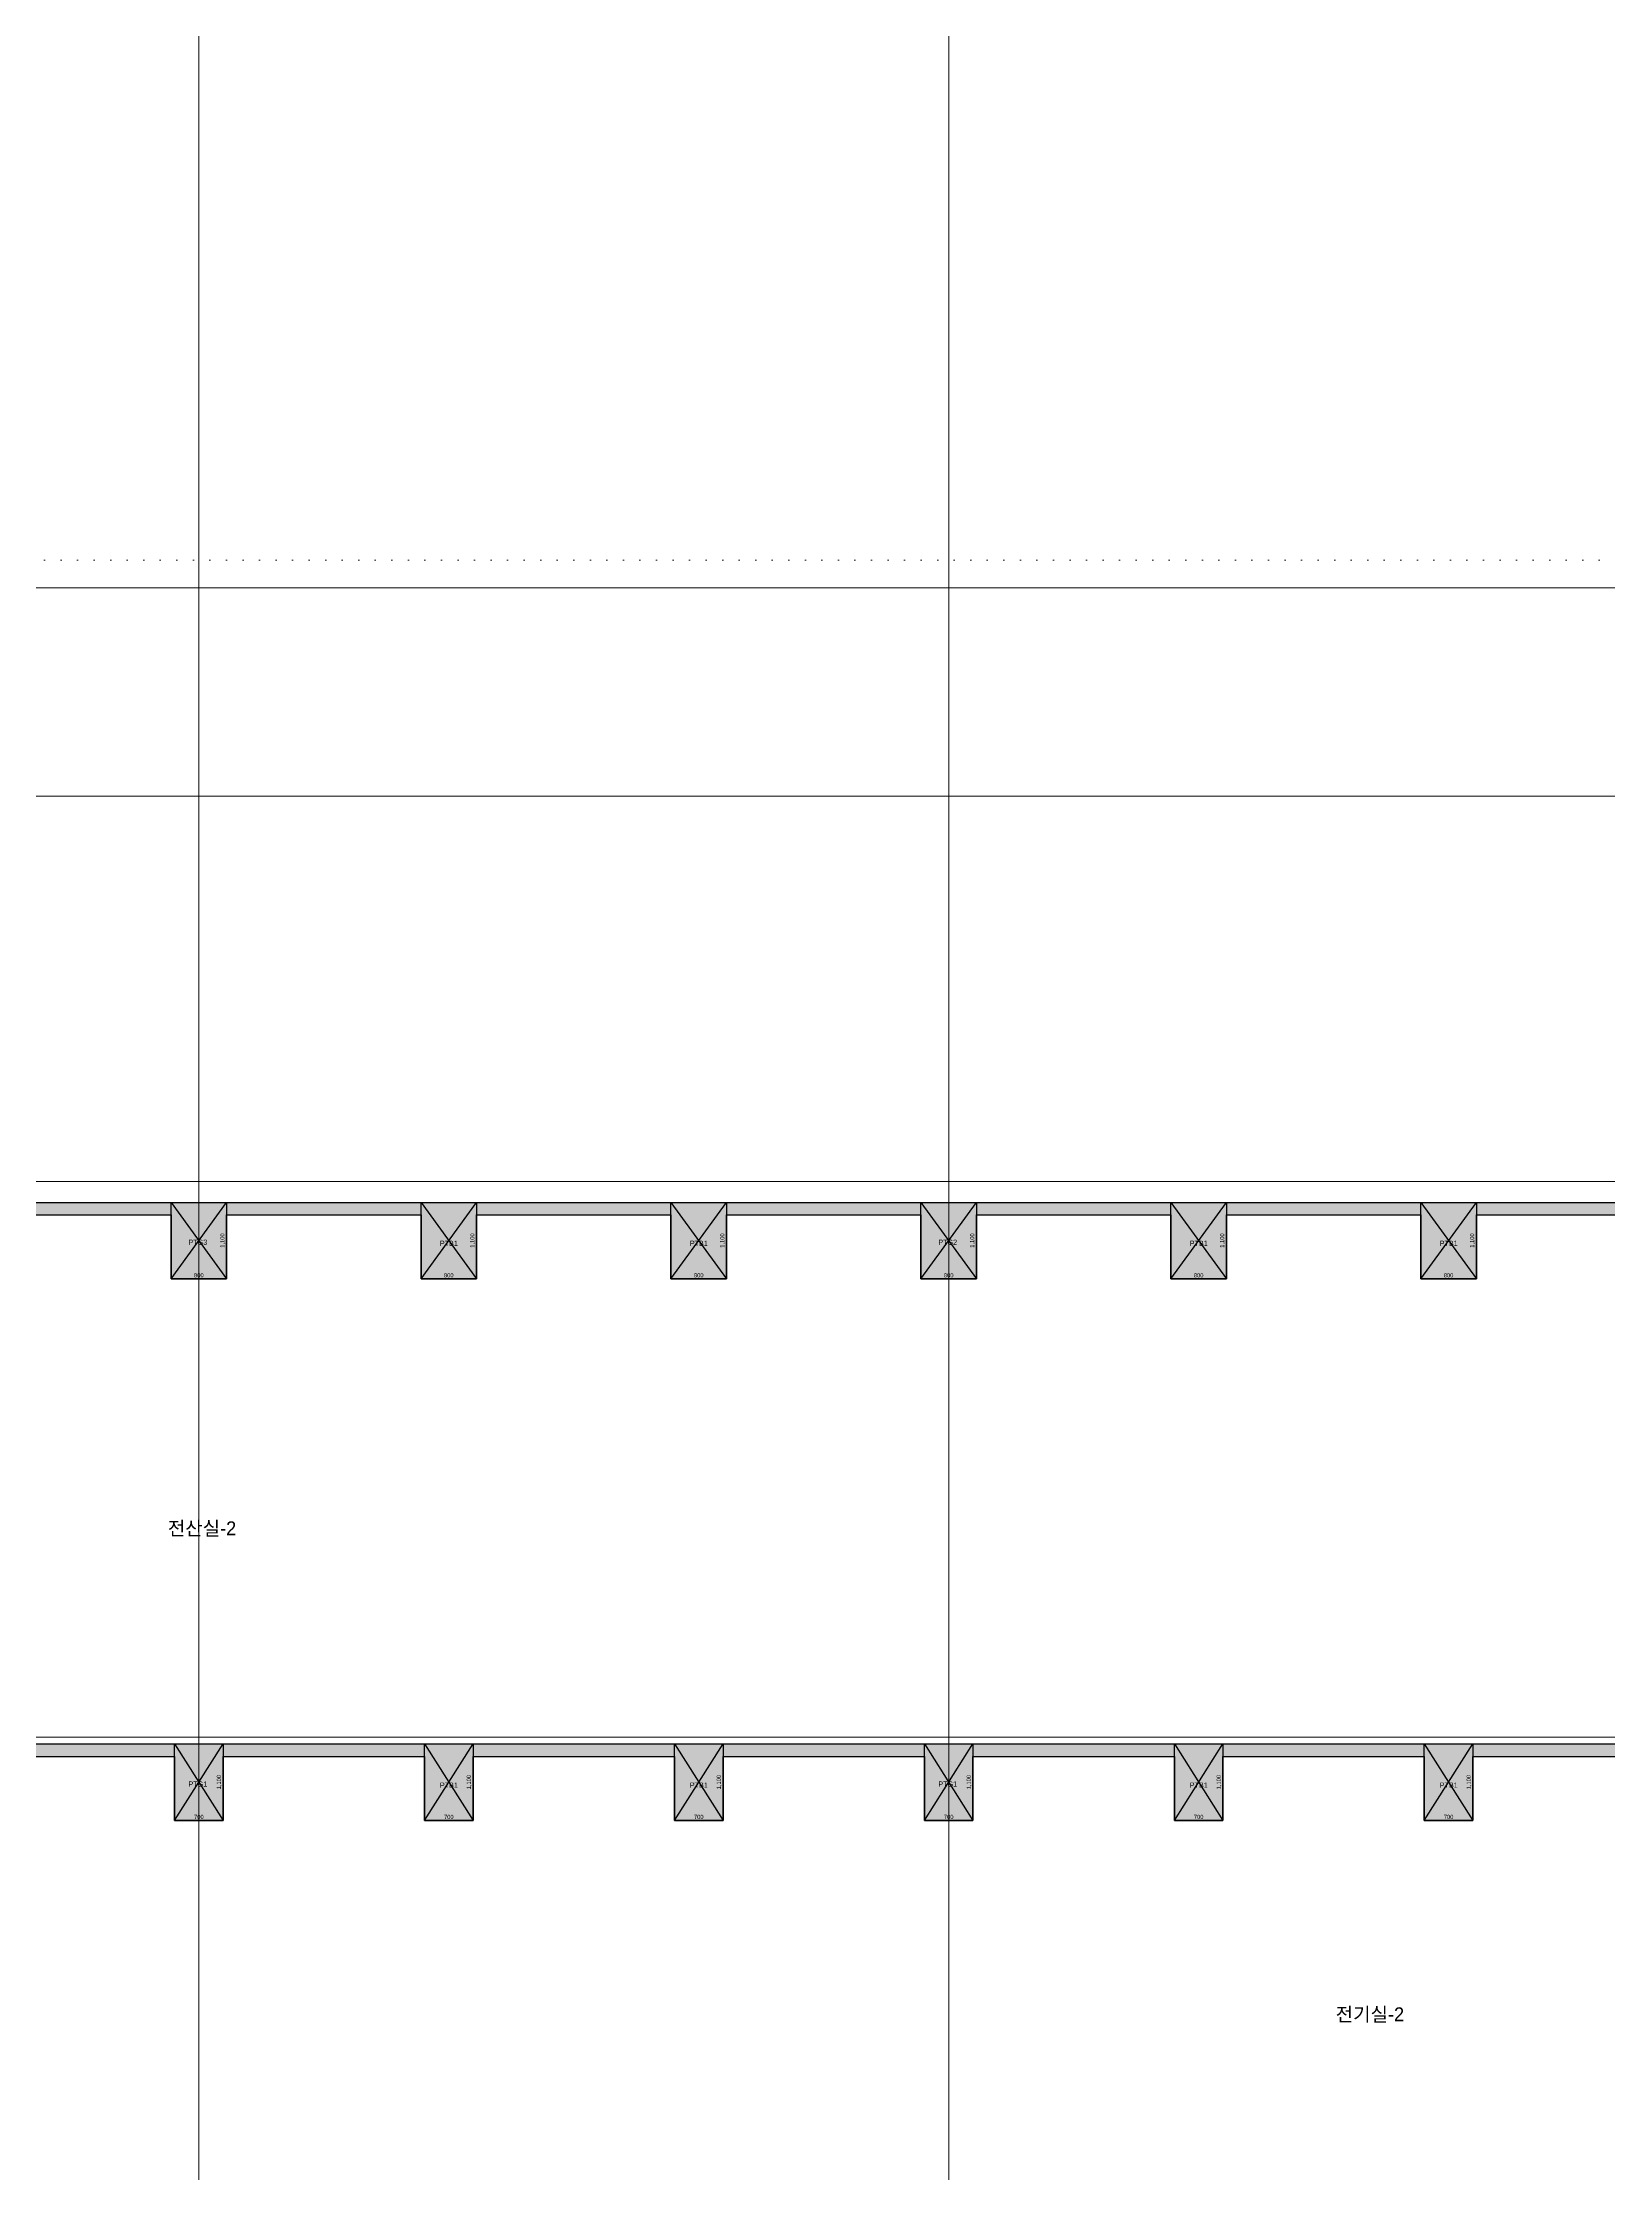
# Model space of a CAD drawing. Header units: millimetres. Extents: x 0 to 841000, y -242618 to -87908.
# Drawn here: x 325611 to 348162, y -175513 to -144827 of the extents above; entities that cross this region are included whole.
import ezdxf
from ezdxf.enums import TextEntityAlignment as Align

# ---------------------------------------------------------------- set-up
doc = ezdxf.new("R2010")
doc.units = ezdxf.units.MM
doc.header["$LTSCALE"] = 250
doc.linetypes.add('DOT', pattern=[6.35, 0, -6.35])
doc.layers.get('Defpoints').update_dxf_attribs({"color": 151})
doc.layers.add('A-CON', color=2, linetype='Continuous')
doc.layers.add('구조SOLID', color=253, linetype='Continuous')
doc.layers.add('AS-HIDLINE', color=205, linetype='Continuous', plot=False)
doc.layers.add('NO-TEXT', color=150, linetype='Continuous', plot=False)
doc.layers.add('CEN', color=1, linetype='Continuous', lineweight=9)
doc.styles.add('Gdim', font='Dotum.ttf')
doc.dimstyles.new('G-Xdim', dxfattribs={"dimscale": 30, "dimtxt": 2, "dimasz": 1, "dimexe": 1.2, "dimexo": 1.2, "dimgap": 0, "dimtad": 1, "dimdec": 1, "dimdsep": 46, "dimlunit": 6, "dimtxsty": 'Gdim', "dimcen": 1, "dimse1": 1, "dimse2": 1, "dimsd1": 1, "dimsd2": 1, "dimclrd": 1, "dimclre": 1, "dimclrt": 256, "dimadec": 0, "dimazin": 0, "dimtfac": 1, "dimtdec": 1, "dimtix": 1, "dimtmove": 2, "dimatfit": 1, "dimfxl": 2, "dimtolj": 1, "dimlwd": -1, "dimlwe": -1, "dimarcsym": 0})

# ---------------------------------------------------------------- blocks, each defined once
blk = doc.blocks.new('*D441')
at = {"layer": 'Defpoints', "color": 0, "linetype": 'Continuous', "transparency": 16777216}
for p in [(-450, -1100), (350, -1080), (350, -1100)]:
    blk.add_point(p, dxfattribs=at)
at = {"layer": 'AS-HIDLINE', "linetype": 'Continuous', "transparency": 16777216, "insert": (-50, -1050), "char_height": 60, "attachment_point": 5, "style": 'Gdim'}
blk.add_mtext('\\A1;800', dxfattribs=at)
blk = doc.blocks.new('*D442')
at = {"layer": 'Defpoints', "color": 0, "linetype": 'Continuous', "transparency": 16777216}
for p in [(350, 0), (330, 0), (350, -1100)]:
    blk.add_point(p, dxfattribs=at)
at = {"layer": 'AS-HIDLINE', "linetype": 'Continuous', "transparency": 16777216, "insert": (294, -550), "char_height": 60, "attachment_point": 5, "rotation": 90, "style": 'Gdim'}
blk.add_mtext('\\A1;1,100', dxfattribs=at)
blk = doc.blocks.new('*D443')
at = {"layer": 'Defpoints', "color": 0, "linetype": 'Continuous', "transparency": 16777216}
for p in [(-450, -1100), (350, -1080), (350, -1100)]:
    blk.add_point(p, dxfattribs=at)
at = {"layer": 'AS-HIDLINE', "linetype": 'Continuous', "transparency": 16777216, "insert": (-50, -1050), "char_height": 60, "attachment_point": 5, "style": 'Gdim'}
blk.add_mtext('\\A1;800', dxfattribs=at)
blk = doc.blocks.new('*D444')
at = {"layer": 'Defpoints', "color": 0, "linetype": 'Continuous', "transparency": 16777216}
for p in [(350, 0), (330, 0), (350, -1100)]:
    blk.add_point(p, dxfattribs=at)
at = {"layer": 'AS-HIDLINE', "linetype": 'Continuous', "transparency": 16777216, "insert": (294, -550), "char_height": 60, "attachment_point": 5, "rotation": 90, "style": 'Gdim'}
blk.add_mtext('\\A1;1,100', dxfattribs=at)
blk = doc.blocks.new('*D615')
at = {"layer": 'Defpoints', "color": 0, "linetype": 'Continuous', "transparency": 16777216}
for p in [(-450, -1100), (350, -1080), (350, -1100)]:
    blk.add_point(p, dxfattribs=at)
at = {"layer": 'AS-HIDLINE', "linetype": 'Continuous', "transparency": 16777216, "insert": (-50, -1050), "char_height": 60, "attachment_point": 5, "style": 'Gdim'}
blk.add_mtext('\\A1;800', dxfattribs=at)
blk = doc.blocks.new('*D616')
at = {"layer": 'Defpoints', "color": 0, "linetype": 'Continuous', "transparency": 16777216}
for p in [(350, 0), (330, 0), (350, -1100)]:
    blk.add_point(p, dxfattribs=at)
at = {"layer": 'AS-HIDLINE', "linetype": 'Continuous', "transparency": 16777216, "insert": (294, -550), "char_height": 60, "attachment_point": 5, "rotation": 90, "style": 'Gdim'}
blk.add_mtext('\\A1;1,100', dxfattribs=at)
blk = doc.blocks.new('*D445')
at = {"layer": 'Defpoints', "color": 0, "linetype": 'Continuous', "transparency": 16777216}
for p in [(-450, -1100), (350, -1080), (350, -1100)]:
    blk.add_point(p, dxfattribs=at)
at = {"layer": 'AS-HIDLINE', "linetype": 'Continuous', "transparency": 16777216, "insert": (-50, -1050), "char_height": 60, "attachment_point": 5, "style": 'Gdim'}
blk.add_mtext('\\A1;800', dxfattribs=at)
blk = doc.blocks.new('*D446')
at = {"layer": 'Defpoints', "color": 0, "linetype": 'Continuous', "transparency": 16777216}
for p in [(350, 0), (330, 0), (350, -1100)]:
    blk.add_point(p, dxfattribs=at)
at = {"layer": 'AS-HIDLINE', "linetype": 'Continuous', "transparency": 16777216, "insert": (294, -550), "char_height": 60, "attachment_point": 5, "rotation": 90, "style": 'Gdim'}
blk.add_mtext('\\A1;1,100', dxfattribs=at)
blk = doc.blocks.new('*D447')
at = {"layer": 'Defpoints', "color": 0, "linetype": 'Continuous', "transparency": 16777216}
for p in [(-450, -1100), (350, -1080), (350, -1100)]:
    blk.add_point(p, dxfattribs=at)
at = {"layer": 'AS-HIDLINE', "linetype": 'Continuous', "transparency": 16777216, "insert": (-50, -1050), "char_height": 60, "attachment_point": 5, "style": 'Gdim'}
blk.add_mtext('\\A1;800', dxfattribs=at)
blk = doc.blocks.new('*D448')
at = {"layer": 'Defpoints', "color": 0, "linetype": 'Continuous', "transparency": 16777216}
for p in [(350, 0), (330, 0), (350, -1100)]:
    blk.add_point(p, dxfattribs=at)
at = {"layer": 'AS-HIDLINE', "linetype": 'Continuous', "transparency": 16777216, "insert": (294, -550), "char_height": 60, "attachment_point": 5, "rotation": 90, "style": 'Gdim'}
blk.add_mtext('\\A1;1,100', dxfattribs=at)
blk = doc.blocks.new('*D449')
at = {"layer": 'Defpoints', "color": 0, "linetype": 'Continuous', "transparency": 16777216}
for p in [(-450, -1100), (350, -1080), (350, -1100)]:
    blk.add_point(p, dxfattribs=at)
at = {"layer": 'AS-HIDLINE', "linetype": 'Continuous', "transparency": 16777216, "insert": (-50, -1050), "char_height": 60, "attachment_point": 5, "style": 'Gdim'}
blk.add_mtext('\\A1;800', dxfattribs=at)
blk = doc.blocks.new('*D450')
at = {"layer": 'Defpoints', "color": 0, "linetype": 'Continuous', "transparency": 16777216}
for p in [(350, 0), (330, 0), (350, -1100)]:
    blk.add_point(p, dxfattribs=at)
at = {"layer": 'AS-HIDLINE', "linetype": 'Continuous', "transparency": 16777216, "insert": (294, -550), "char_height": 60, "attachment_point": 5, "rotation": 90, "style": 'Gdim'}
blk.add_mtext('\\A1;1,100', dxfattribs=at)
blk = doc.blocks.new('*D499')
at = {"layer": 'Defpoints', "color": 0, "linetype": 'Continuous', "transparency": 16777216}
for p in [(-400, -1100), (300, -1080), (300, -1100)]:
    blk.add_point(p, dxfattribs=at)
at = {"layer": 'AS-HIDLINE', "linetype": 'Continuous', "transparency": 16777216, "insert": (-50, -1050), "char_height": 60, "attachment_point": 5, "style": 'Gdim'}
blk.add_mtext('\\A1;700', dxfattribs=at)
blk = doc.blocks.new('*D500')
at = {"layer": 'Defpoints', "color": 0, "linetype": 'Continuous', "transparency": 16777216}
for p in [(300, 0), (280, 0), (300, -1100)]:
    blk.add_point(p, dxfattribs=at)
at = {"layer": 'AS-HIDLINE', "linetype": 'Continuous', "transparency": 16777216, "insert": (244, -550), "char_height": 60, "attachment_point": 5, "rotation": 90, "style": 'Gdim'}
blk.add_mtext('\\A1;1,100', dxfattribs=at)
blk = doc.blocks.new('*D493')
at = {"layer": 'Defpoints', "color": 0, "linetype": 'Continuous', "transparency": 16777216}
for p in [(-400, -1100), (300, -1080), (300, -1100)]:
    blk.add_point(p, dxfattribs=at)
at = {"layer": 'AS-HIDLINE', "linetype": 'Continuous', "transparency": 16777216, "insert": (-50, -1050), "char_height": 60, "attachment_point": 5, "style": 'Gdim'}
blk.add_mtext('\\A1;700', dxfattribs=at)
blk = doc.blocks.new('*D494')
at = {"layer": 'Defpoints', "color": 0, "linetype": 'Continuous', "transparency": 16777216}
for p in [(300, 0), (280, 0), (300, -1100)]:
    blk.add_point(p, dxfattribs=at)
at = {"layer": 'AS-HIDLINE', "linetype": 'Continuous', "transparency": 16777216, "insert": (244, -550), "char_height": 60, "attachment_point": 5, "rotation": 90, "style": 'Gdim'}
blk.add_mtext('\\A1;1,100', dxfattribs=at)
blk = doc.blocks.new('*D485')
at = {"layer": 'Defpoints', "color": 0, "linetype": 'Continuous', "transparency": 16777216}
for p in [(-400, -1100), (300, -1080), (300, -1100)]:
    blk.add_point(p, dxfattribs=at)
at = {"layer": 'AS-HIDLINE', "linetype": 'Continuous', "transparency": 16777216, "insert": (-50, -1050), "char_height": 60, "attachment_point": 5, "style": 'Gdim'}
blk.add_mtext('\\A1;700', dxfattribs=at)
blk = doc.blocks.new('*D486')
at = {"layer": 'Defpoints', "color": 0, "linetype": 'Continuous', "transparency": 16777216}
for p in [(300, 0), (280, 0), (300, -1100)]:
    blk.add_point(p, dxfattribs=at)
at = {"layer": 'AS-HIDLINE', "linetype": 'Continuous', "transparency": 16777216, "insert": (244, -550), "char_height": 60, "attachment_point": 5, "rotation": 90, "style": 'Gdim'}
blk.add_mtext('\\A1;1,100', dxfattribs=at)
blk = doc.blocks.new('*D487')
at = {"layer": 'Defpoints', "color": 0, "linetype": 'Continuous', "transparency": 16777216}
for p in [(-400, -1100), (300, -1080), (300, -1100)]:
    blk.add_point(p, dxfattribs=at)
at = {"layer": 'AS-HIDLINE', "linetype": 'Continuous', "transparency": 16777216, "insert": (-50, -1050), "char_height": 60, "attachment_point": 5, "style": 'Gdim'}
blk.add_mtext('\\A1;700', dxfattribs=at)
blk = doc.blocks.new('*D488')
at = {"layer": 'Defpoints', "color": 0, "linetype": 'Continuous', "transparency": 16777216}
for p in [(300, 0), (280, 0), (300, -1100)]:
    blk.add_point(p, dxfattribs=at)
at = {"layer": 'AS-HIDLINE', "linetype": 'Continuous', "transparency": 16777216, "insert": (244, -550), "char_height": 60, "attachment_point": 5, "rotation": 90, "style": 'Gdim'}
blk.add_mtext('\\A1;1,100', dxfattribs=at)
blk = doc.blocks.new('*D489')
at = {"layer": 'Defpoints', "color": 0, "linetype": 'Continuous', "transparency": 16777216}
for p in [(-400, -1100), (300, -1080), (300, -1100)]:
    blk.add_point(p, dxfattribs=at)
at = {"layer": 'AS-HIDLINE', "linetype": 'Continuous', "transparency": 16777216, "insert": (-50, -1050), "char_height": 60, "attachment_point": 5, "style": 'Gdim'}
blk.add_mtext('\\A1;700', dxfattribs=at)
blk = doc.blocks.new('*D490')
at = {"layer": 'Defpoints', "color": 0, "linetype": 'Continuous', "transparency": 16777216}
for p in [(300, 0), (280, 0), (300, -1100)]:
    blk.add_point(p, dxfattribs=at)
at = {"layer": 'AS-HIDLINE', "linetype": 'Continuous', "transparency": 16777216, "insert": (244, -550), "char_height": 60, "attachment_point": 5, "rotation": 90, "style": 'Gdim'}
blk.add_mtext('\\A1;1,100', dxfattribs=at)
blk = doc.blocks.new('*D477')
at = {"layer": 'Defpoints', "color": 0, "linetype": 'Continuous', "transparency": 16777216}
for p in [(-400, -1100), (300, -1080), (300, -1100)]:
    blk.add_point(p, dxfattribs=at)
at = {"layer": 'AS-HIDLINE', "linetype": 'Continuous', "transparency": 16777216, "insert": (-50, -1050), "char_height": 60, "attachment_point": 5, "style": 'Gdim'}
blk.add_mtext('\\A1;700', dxfattribs=at)
blk = doc.blocks.new('*D478')
at = {"layer": 'Defpoints', "color": 0, "linetype": 'Continuous', "transparency": 16777216}
for p in [(300, 0), (280, 0), (300, -1100)]:
    blk.add_point(p, dxfattribs=at)
at = {"layer": 'AS-HIDLINE', "linetype": 'Continuous', "transparency": 16777216, "insert": (244, -550), "char_height": 60, "attachment_point": 5, "rotation": 90, "style": 'Gdim'}
blk.add_mtext('\\A1;1,100', dxfattribs=at)
blk = doc.blocks.new('*U168')
at = {"layer": 'AS-HIDLINE', "linetype": 'Continuous'}
for p, q in [((-450, -1100), (350, 0)), ((-450, 0), (350, -1100))]:
    blk.add_line(p, q, dxfattribs=at)
blk.add_lwpolyline([(-450, -1100), (-450, 0), (350, 0), (350, -1100)], close=True, dxfattribs=at)
dim = blk.add_linear_dim(base=(330.13, 0), p1=(350, -1100), p2=(350, 0), angle=90, dimstyle='G-Xdim', override={"dimtxsty": 'Gdim'}, dxfattribs=at)
dim.commit()
dim.dimension.update_dxf_attribs({"geometry": '*D442', "text_midpoint": (294.31, -550)})
dim = blk.add_linear_dim(base=(350, -1080.06), p1=(-450, -1100), p2=(350, -1100), dimstyle='G-Xdim', override={"dimtxsty": 'Gdim'}, dxfattribs=at)
dim.commit()
dim.dimension.update_dxf_attribs({"geometry": '*D441', "text_midpoint": (-50, -1050.02)})
blk = doc.blocks.new('*U169')
at = {"layer": 'AS-HIDLINE', "linetype": 'Continuous'}
for p, q in [((-450, -1100), (350, 0)), ((-450, 0), (350, -1100))]:
    blk.add_line(p, q, dxfattribs=at)
blk.add_lwpolyline([(-450, -1100), (-450, 0), (350, 0), (350, -1100)], close=True, dxfattribs=at)
dim = blk.add_linear_dim(base=(330.13, 0), p1=(350, -1100), p2=(350, 0), angle=90, dimstyle='G-Xdim', override={"dimtxsty": 'Gdim'}, dxfattribs=at)
dim.commit()
dim.dimension.update_dxf_attribs({"geometry": '*D444', "text_midpoint": (294.31, -550)})
dim = blk.add_linear_dim(base=(350, -1080.06), p1=(-450, -1100), p2=(350, -1100), dimstyle='G-Xdim', override={"dimtxsty": 'Gdim'}, dxfattribs=at)
dim.commit()
dim.dimension.update_dxf_attribs({"geometry": '*D443', "text_midpoint": (-50, -1050.02)})
blk = doc.blocks.new('*U255')
at = {"layer": 'AS-HIDLINE', "linetype": 'Continuous'}
for p, q in [((-450, -1100), (350, 0)), ((-450, 0), (350, -1100))]:
    blk.add_line(p, q, dxfattribs=at)
blk.add_lwpolyline([(-450, -1100), (-450, 0), (350, 0), (350, -1100)], close=True, dxfattribs=at)
dim = blk.add_linear_dim(base=(330.13, 0), p1=(350, -1100), p2=(350, 0), angle=90, dimstyle='G-Xdim', override={"dimtxsty": 'Gdim'}, dxfattribs=at)
dim.commit()
dim.dimension.update_dxf_attribs({"geometry": '*D616', "text_midpoint": (294.31, -550)})
dim = blk.add_linear_dim(base=(350, -1080.06), p1=(-450, -1100), p2=(350, -1100), dimstyle='G-Xdim', override={"dimtxsty": 'Gdim'}, dxfattribs=at)
dim.commit()
dim.dimension.update_dxf_attribs({"geometry": '*D615', "text_midpoint": (-50, -1050.02)})
blk = doc.blocks.new('*U170')
at = {"layer": 'AS-HIDLINE', "linetype": 'Continuous'}
for p, q in [((-450, -1100), (350, 0)), ((-450, 0), (350, -1100))]:
    blk.add_line(p, q, dxfattribs=at)
blk.add_lwpolyline([(-450, -1100), (-450, 0), (350, 0), (350, -1100)], close=True, dxfattribs=at)
dim = blk.add_linear_dim(base=(330.13, 0), p1=(350, -1100), p2=(350, 0), angle=90, dimstyle='G-Xdim', override={"dimtxsty": 'Gdim'}, dxfattribs=at)
dim.commit()
dim.dimension.update_dxf_attribs({"geometry": '*D446', "text_midpoint": (294.31, -550)})
dim = blk.add_linear_dim(base=(350, -1080.06), p1=(-450, -1100), p2=(350, -1100), dimstyle='G-Xdim', override={"dimtxsty": 'Gdim'}, dxfattribs=at)
dim.commit()
dim.dimension.update_dxf_attribs({"geometry": '*D445', "text_midpoint": (-50, -1050.02)})
blk = doc.blocks.new('*U171')
at = {"layer": 'AS-HIDLINE', "linetype": 'Continuous'}
for p, q in [((-450, -1100), (350, 0)), ((-450, 0), (350, -1100))]:
    blk.add_line(p, q, dxfattribs=at)
blk.add_lwpolyline([(-450, -1100), (-450, 0), (350, 0), (350, -1100)], close=True, dxfattribs=at)
dim = blk.add_linear_dim(base=(330.13, 0), p1=(350, -1100), p2=(350, 0), angle=90, dimstyle='G-Xdim', override={"dimtxsty": 'Gdim'}, dxfattribs=at)
dim.commit()
dim.dimension.update_dxf_attribs({"geometry": '*D448', "text_midpoint": (294.31, -550)})
dim = blk.add_linear_dim(base=(350, -1080.06), p1=(-450, -1100), p2=(350, -1100), dimstyle='G-Xdim', override={"dimtxsty": 'Gdim'}, dxfattribs=at)
dim.commit()
dim.dimension.update_dxf_attribs({"geometry": '*D447', "text_midpoint": (-50, -1050.02)})
blk = doc.blocks.new('*U172')
at = {"layer": 'AS-HIDLINE', "linetype": 'Continuous'}
for p, q in [((-450, -1100), (350, 0)), ((-450, 0), (350, -1100))]:
    blk.add_line(p, q, dxfattribs=at)
blk.add_lwpolyline([(-450, -1100), (-450, 0), (350, 0), (350, -1100)], close=True, dxfattribs=at)
dim = blk.add_linear_dim(base=(330.13, 0), p1=(350, -1100), p2=(350, 0), angle=90, dimstyle='G-Xdim', override={"dimtxsty": 'Gdim'}, dxfattribs=at)
dim.commit()
dim.dimension.update_dxf_attribs({"geometry": '*D450', "text_midpoint": (294.31, -550)})
dim = blk.add_linear_dim(base=(350, -1080.06), p1=(-450, -1100), p2=(350, -1100), dimstyle='G-Xdim', override={"dimtxsty": 'Gdim'}, dxfattribs=at)
dim.commit()
dim.dimension.update_dxf_attribs({"geometry": '*D449', "text_midpoint": (-50, -1050.02)})
blk = doc.blocks.new('*U197')
at = {"layer": 'AS-HIDLINE', "linetype": 'Continuous'}
for p, q in [((-400, -1100), (300, 0)), ((-400, 0), (300, -1100))]:
    blk.add_line(p, q, dxfattribs=at)
blk.add_lwpolyline([(-400, -1100), (-400, 0), (300, 0), (300, -1100)], close=True, dxfattribs=at)
dim = blk.add_linear_dim(base=(280.13, 0), p1=(300, -1100), p2=(300, 0), angle=90, dimstyle='G-Xdim', override={"dimtxsty": 'Gdim'}, dxfattribs=at)
dim.commit()
dim.dimension.update_dxf_attribs({"geometry": '*D500', "text_midpoint": (244.31, -550)})
dim = blk.add_linear_dim(base=(300, -1080.06), p1=(-400, -1100), p2=(300, -1100), dimstyle='G-Xdim', override={"dimtxsty": 'Gdim'}, dxfattribs=at)
dim.commit()
dim.dimension.update_dxf_attribs({"geometry": '*D499', "text_midpoint": (-50, -1050.02)})
blk = doc.blocks.new('*U194')
at = {"layer": 'AS-HIDLINE', "linetype": 'Continuous'}
for p, q in [((-400, -1100), (300, 0)), ((-400, 0), (300, -1100))]:
    blk.add_line(p, q, dxfattribs=at)
blk.add_lwpolyline([(-400, -1100), (-400, 0), (300, 0), (300, -1100)], close=True, dxfattribs=at)
dim = blk.add_linear_dim(base=(280.13, 0), p1=(300, -1100), p2=(300, 0), angle=90, dimstyle='G-Xdim', override={"dimtxsty": 'Gdim'}, dxfattribs=at)
dim.commit()
dim.dimension.update_dxf_attribs({"geometry": '*D494', "text_midpoint": (244.31, -550)})
dim = blk.add_linear_dim(base=(300, -1080.06), p1=(-400, -1100), p2=(300, -1100), dimstyle='G-Xdim', override={"dimtxsty": 'Gdim'}, dxfattribs=at)
dim.commit()
dim.dimension.update_dxf_attribs({"geometry": '*D493', "text_midpoint": (-50, -1050.02)})
blk = doc.blocks.new('*U190')
at = {"layer": 'AS-HIDLINE', "linetype": 'Continuous'}
for p, q in [((-400, -1100), (300, 0)), ((-400, 0), (300, -1100))]:
    blk.add_line(p, q, dxfattribs=at)
blk.add_lwpolyline([(-400, -1100), (-400, 0), (300, 0), (300, -1100)], close=True, dxfattribs=at)
dim = blk.add_linear_dim(base=(280.13, 0), p1=(300, -1100), p2=(300, 0), angle=90, dimstyle='G-Xdim', override={"dimtxsty": 'Gdim'}, dxfattribs=at)
dim.commit()
dim.dimension.update_dxf_attribs({"geometry": '*D486', "text_midpoint": (244.31, -550)})
dim = blk.add_linear_dim(base=(300, -1080.06), p1=(-400, -1100), p2=(300, -1100), dimstyle='G-Xdim', override={"dimtxsty": 'Gdim'}, dxfattribs=at)
dim.commit()
dim.dimension.update_dxf_attribs({"geometry": '*D485', "text_midpoint": (-50, -1050.02)})
blk = doc.blocks.new('*U191')
at = {"layer": 'AS-HIDLINE', "linetype": 'Continuous'}
for p, q in [((-400, -1100), (300, 0)), ((-400, 0), (300, -1100))]:
    blk.add_line(p, q, dxfattribs=at)
blk.add_lwpolyline([(-400, -1100), (-400, 0), (300, 0), (300, -1100)], close=True, dxfattribs=at)
dim = blk.add_linear_dim(base=(280.13, 0), p1=(300, -1100), p2=(300, 0), angle=90, dimstyle='G-Xdim', override={"dimtxsty": 'Gdim'}, dxfattribs=at)
dim.commit()
dim.dimension.update_dxf_attribs({"geometry": '*D488', "text_midpoint": (244.31, -550)})
dim = blk.add_linear_dim(base=(300, -1080.06), p1=(-400, -1100), p2=(300, -1100), dimstyle='G-Xdim', override={"dimtxsty": 'Gdim'}, dxfattribs=at)
dim.commit()
dim.dimension.update_dxf_attribs({"geometry": '*D487', "text_midpoint": (-50, -1050.02)})
blk = doc.blocks.new('*U192')
at = {"layer": 'AS-HIDLINE', "linetype": 'Continuous'}
for p, q in [((-400, -1100), (300, 0)), ((-400, 0), (300, -1100))]:
    blk.add_line(p, q, dxfattribs=at)
blk.add_lwpolyline([(-400, -1100), (-400, 0), (300, 0), (300, -1100)], close=True, dxfattribs=at)
dim = blk.add_linear_dim(base=(280.13, 0), p1=(300, -1100), p2=(300, 0), angle=90, dimstyle='G-Xdim', override={"dimtxsty": 'Gdim'}, dxfattribs=at)
dim.commit()
dim.dimension.update_dxf_attribs({"geometry": '*D490', "text_midpoint": (244.31, -550)})
dim = blk.add_linear_dim(base=(300, -1080.06), p1=(-400, -1100), p2=(300, -1100), dimstyle='G-Xdim', override={"dimtxsty": 'Gdim'}, dxfattribs=at)
dim.commit()
dim.dimension.update_dxf_attribs({"geometry": '*D489', "text_midpoint": (-50, -1050.02)})
blk = doc.blocks.new('*U186')
at = {"layer": 'AS-HIDLINE', "linetype": 'Continuous'}
for p, q in [((-400, -1100), (300, 0)), ((-400, 0), (300, -1100))]:
    blk.add_line(p, q, dxfattribs=at)
blk.add_lwpolyline([(-400, -1100), (-400, 0), (300, 0), (300, -1100)], close=True, dxfattribs=at)
dim = blk.add_linear_dim(base=(280.13, 0), p1=(300, -1100), p2=(300, 0), angle=90, dimstyle='G-Xdim', override={"dimtxsty": 'Gdim'}, dxfattribs=at)
dim.commit()
dim.dimension.update_dxf_attribs({"geometry": '*D478', "text_midpoint": (244.31, -550)})
dim = blk.add_linear_dim(base=(300, -1080.06), p1=(-400, -1100), p2=(300, -1100), dimstyle='G-Xdim', override={"dimtxsty": 'Gdim'}, dxfattribs=at)
dim.commit()
dim.dimension.update_dxf_attribs({"geometry": '*D477', "text_midpoint": (-50, -1050.02)})

msp = doc.modelspace()

# ---------------------------------------------------------------- hatches: boundary and pattern name
at = {"layer": '구조SOLID'}
h = msp.add_hatch(color=256, dxfattribs=at)
h.dxf.hatch_style = 1
h.paths.add_polyline_path([(370260.662, -155379.484), (370060.662, -155379.484), (370060.662, -155259.484), (370260.662, -155229.484), (370260.662, -154479.481), (370460.662, -154479.481), (370460.662, -202279.481), (371810.661, -202279.481), (371810.661, -203779.481), (368810.661, -203779.481), (368810.661, -202279.481), (369860.662, -202279.481), (369860.662, -202029.481), (364160.662, -202029.481), (364160.662, -202529.481), (363560.662, -202529.481), (363560.662, -202029.481), (362360.662, -202029.481), (362360.662, -203629.481), (358160.662, -203629.481), (358160.662, -202029.481), (351710.662, -202029.481), (351710.662, -204659.481), (347210.662, -204659.481), (347210.662, -202029.481), (340910.662, -202029.481), (340910.662, -204659.481), (336410.662, -204659.481), (336410.662, -202029.481), (330110.662, -202029.481), (330110.662, -204659.481), (325610.662, -204659.481), (325610.662, -202029.481), (319310.662, -202029.481), (319310.662, -203829.481), (314810.662, -203829.481), (314810.662, -202029.481), (308510.662, -202029.481), (308510.662, -203829.481), (304010.662, -203829.481), (304010.662, -202029.481), (297560.662, -202029.481), (297560.662, -203629.481), (293360.662, -203629.481), (293360.662, -203129.481), (286910.662, -203129.481), (286910.662, -204029.481), (283910.662, -204029.481), (283910.662, -202529.481), (285260.662, -202529.481), (285260.662, -154479.481), (285460.662, -154479.481), (285460.662, -155529.484), (285660.662, -155559.484), (285660.662, -155679.484), (285460.662, -155679.484), (285460.662, -156279.481), (287960.662, -156279.481), (287960.662, -155679.484), (287660.662, -155679.484), (287660.662, -155559.484), (287960.662, -155514.484), (287960.662, -152929.481), (288260.662, -152929.481), (288260.662, -153479.481), (288460.662, -153479.481), (288460.662, -153629.481), (288260.662, -153629.481), (288260.662, -192829.481), (291560.662, -192829.481), (291560.662, -192644.481), (291860.662, -192644.481), (291860.662, -192829.481), (294860.662, -192829.481), (294860.662, -192744.481), (295110.662, -192744.481), (295110.662, -192879.481), (360610.662, -192879.481), (360610.662, -192744.481), (360860.662, -192744.481), (360860.662, -192829.481), (363860.662, -192829.481), (363860.662, -192644.481), (364060.662, -192644.481), (364060.662, -192829.481), (370160.662, -192829.481), (370160.662, -184929.481), (369960.662, -184929.481), (369960.662, -183979.481), (367210.662, -183979.481), (367210.662, -184429.481), (366810.662, -184429.481), (366810.662, -183979.481), (364160.662, -183979.481), (364160.662, -185129.481), (363560.662, -185129.481), (363560.662, -184009.481), (360860.662, -184009.481), (360860.662, -185129.481), (360860.662, -190314.481), (360610.662, -190314.481), (360610.662, -185129.481), (360160.662, -185129.481), (360160.662, -184009.481), (357010.662, -184009.481), (357010.662, -184729.481), (356310.662, -184729.481), (356310.662, -184009.481), (353410.662, -184009.481), (353410.662, -184729.481), (352710.662, -184729.481), (352710.662, -184009.481), (349810.662, -184009.481), (349810.662, -184729.481), (349110.662, -184729.481), (349110.662, -184009.481), (346210.662, -184009.481), (346210.662, -184729.481), (345510.662, -184729.481), (345510.662, -184009.481), (342610.662, -184009.481), (342610.662, -184729.481), (341910.662, -184729.481), (341910.662, -184009.481), (339010.662, -184009.481), (339010.662, -184729.481), (338310.662, -184729.481), (338310.662, -184009.481), (335410.662, -184009.481), (335410.662, -184729.481), (334710.662, -184729.481), (334710.662, -184009.481), (331810.662, -184009.481), (331810.662, -184729.481), (331110.662, -184729.481), (331110.662, -184009.481), (328210.662, -184009.481), (328210.662, -184729.481), (327510.662, -184729.481), (327510.662, -184009.481), (324610.662, -184009.481), (324610.662, -184729.481), (323910.662, -184729.481), (323910.662, -184009.481), (321010.662, -184009.481), (321010.662, -184729.481), (320310.662, -184729.481), (320310.662, -184009.481), (317410.662, -184009.481), (317410.662, -184729.481), (316710.662, -184729.481), (316710.662, -184009.481), (313810.662, -184009.481), (313810.662, -184729.481), (313110.662, -184729.481), (313110.662, -184009.481), (310210.662, -184009.481), (310210.662, -184729.481), (309510.662, -184729.481), (309510.662, -184009.481), (306610.662, -184009.481), (306610.662, -184729.481), (305910.662, -184729.481), (305910.662, -184009.481), (303010.662, -184009.481), (303010.662, -184729.481), (302310.662, -184729.481), (302310.662, -184009.481), (299410.662, -184009.481), (299410.662, -184729.481), (298710.662, -184729.481), (298710.662, -184009.481), (295560.662, -184009.481), (295560.662, -185129.481), (295110.662, -185129.481), (295110.662, -190314.481), (294860.662, -190314.481), (294860.662, -184009.481), (292160.662, -184009.481), (292160.662, -185129.481), (291860.662, -185129.481), (291860.662, -190514.481), (291560.662, -190514.481), (291560.662, -183644.481), (291860.662, -183644.481), (291860.662, -183829.481), (294860.662, -183829.481), (294860.662, -183744.481), (295060.662, -183744.481), (295060.662, -183829.481), (360660.662, -183829.481), (360660.662, -183744.481), (360860.662, -183744.481), (360860.662, -183829.481), (363860.662, -183829.481), (363860.662, -183644.481), (364060.662, -183644.481), (364060.662, -183829.481), (370160.662, -183829.481), (370160.662, -177429.481), (369960.662, -177429.481), (369960.662, -176479.481), (367210.662, -176479.481), (367210.662, -176929.481), (366810.662, -176929.481), (366810.662, -176479.481), (364160.662, -176479.481), (364160.662, -177429.481), (363560.662, -177429.481), (363560.662, -176509.481), (360610.662, -176509.481), (360610.662, -177429.481), (359910.662, -177429.481), (359910.662, -176509.481), (357010.662, -176509.481), (357010.662, -177429.481), (356310.662, -177429.481), (356310.662, -176509.481), (353410.662, -176509.481), (353410.662, -177429.481), (352710.662, -177429.481), (352710.662, -176509.481), (349810.662, -176509.481), (349810.662, -177429.481), (349110.662, -177429.481), (349110.662, -176509.481), (346210.662, -176509.481), (346210.662, -177429.481), (345510.662, -177429.481), (345510.662, -176509.481), (342610.662, -176509.481), (342610.662, -177429.481), (341910.662, -177429.481), (341910.662, -176509.481), (339010.662, -176509.481), (339010.662, -177429.481), (338310.662, -177429.481), (338310.662, -176509.481), (335410.662, -176509.481), (335410.662, -177429.481), (334710.662, -177429.481), (334710.662, -176509.481), (331810.662, -176509.481), (331810.662, -177429.481), (331110.662, -177429.481), (331110.662, -176509.481), (328210.662, -176509.481), (328210.662, -177429.481), (327510.662, -177429.481), (327510.662, -176509.481), (324610.662, -176509.481), (324610.662, -177429.481), (323910.662, -177429.481), (323910.662, -176509.481), (321010.662, -176509.481), (321010.662, -177429.481), (320310.662, -177429.481), (320310.662, -176509.481), (317410.662, -176509.481), (317410.662, -177429.481), (316710.662, -177429.481), (316710.662, -176509.481), (313810.662, -176509.481), (313810.662, -177429.481), (313110.662, -177429.481), (313110.662, -176509.481), (310210.662, -176509.481), (310210.662, -177429.481), (309510.662, -177429.481), (309510.662, -176509.481), (306610.662, -176509.481), (306610.662, -177429.481), (305910.662, -177429.481), (305910.662, -176509.481), (303010.662, -176509.481), (303010.662, -177429.481), (302310.662, -177429.481), (302310.662, -176509.481), (299410.662, -176509.481), (299410.662, -177429.481), (298710.662, -177429.481), (298710.662, -176509.481), (295810.662, -176509.481), (295810.662, -177429.481), (295110.662, -177429.481), (295110.662, -176509.481), (292160.662, -176509.481), (292160.662, -177429.481), (291860.662, -177429.481), (291860.662, -181514.481), (291560.662, -181514.481), (291560.662, -176144.481), (291860.662, -176144.481), (291860.662, -176329.481), (294860.662, -176329.481), (294860.662, -176244.481), (295060.662, -176244.481), (295060.662, -176329.481), (360660.662, -176329.481), (360660.662, -176244.481), (360860.662, -176244.481), (360860.662, -176329.481), (363860.662, -176329.481), (363860.662, -176144.481), (364060.662, -176144.481), (364060.662, -176329.481), (370160.662, -176329.481), (370160.662, -170429.481), (369960.662, -170429.481), (369960.662, -169479.481), (364160.662, -169479.481), (364160.662, -170429.481), (363560.662, -170429.481), (363560.662, -169509.481), (360610.662, -169509.481), (360610.662, -170429.481), (359910.662, -170429.481), (359910.662, -169509.481), (357010.662, -169509.481), (357010.662, -170429.481), (356310.662, -170429.481), (356310.662, -169509.481), (353410.662, -169509.481), (353410.662, -170429.481), (352710.662, -170429.481), (352710.662, -169509.481), (349810.662, -169509.481), (349810.662, -170429.481), (349110.662, -170429.481), (349110.662, -169509.481), (346210.662, -169509.481), (346210.662, -170429.481), (345510.662, -170429.481), (345510.662, -169509.481), (342610.662, -169509.481), (342610.662, -170429.481), (341910.662, -170429.481), (341910.662, -169509.481), (339010.662, -169509.481), (339010.662, -170429.481), (338310.662, -170429.481), (338310.662, -169509.481), (335410.662, -169509.481), (335410.662, -170429.481), (334710.662, -170429.481), (334710.662, -169509.481), (331810.662, -169509.481), (331810.662, -170429.481), (331110.662, -170429.481), (331110.662, -169509.481), (328210.662, -169509.481), (328210.662, -170429.481), (327510.662, -170429.481), (327510.662, -169509.481), (324610.662, -169509.481), (324610.662, -170429.481), (323910.662, -170429.481), (323910.662, -169509.481), (321010.662, -169509.481), (321010.662, -170429.481), (320310.662, -170429.481), (320310.662, -169509.481), (317410.662, -169509.481), (317410.662, -170429.481), (316710.662, -170429.481), (316710.662, -169509.481), (313810.662, -169509.481), (313810.662, -170429.481), (313110.662, -170429.481), (313110.662, -169509.481), (310210.662, -169509.481), (310210.662, -170429.481), (309510.662, -170429.481), (309510.662, -169509.481), (306610.662, -169509.481), (306610.662, -170429.481), (305910.662, -170429.481), (305910.662, -169509.481), (303010.662, -169509.481), (303010.662, -170429.481), (302310.662, -170429.481), (302310.662, -169509.481), (299410.662, -169509.481), (299410.662, -170429.481), (298710.662, -170429.481), (298710.662, -169509.481), (295810.662, -169509.481), (295810.662, -170429.481), (295110.662, -170429.481), (295110.662, -169509.481), (292160.662, -169509.481), (292160.662, -170429.481), (291860.662, -170429.481), (291860.662, -174014.481), (291560.662, -174014.481), (291560.662, -169144.481), (291860.662, -169144.481), (291860.662, -169329.481), (294860.662, -169329.481), (294860.662, -169244.481), (295060.662, -169244.481), (295060.662, -169329.481), (360660.662, -169329.481), (360660.662, -169244.481), (360860.662, -169244.481), (360860.662, -169329.481), (363860.662, -169329.481), (363860.662, -169144.481), (364060.662, -169144.481), (364060.662, -169329.481), (370160.662, -169329.481), (370160.662, -162429.481), (369960.662, -162429.481), (369960.662, -161479.481), (367210.662, -161479.481), (367210.662, -161929.481), (366810.662, -161929.481), (366810.662, -161479.481), (364060.662, -161479.481), (364060.662, -162629.481), (363460.662, -162629.481), (363460.662, -161709.481), (360660.662, -161709.481), (360660.662, -162629.481), (359860.662, -162629.481), (359860.662, -161709.481), (357060.662, -161709.481), (357060.662, -162629.481), (356260.662, -162629.481), (356260.662, -161709.481), (353460.662, -161709.481), (353460.662, -162629.481), (352660.662, -162629.481), (352660.662, -161709.481), (349860.662, -161709.481), (349860.662, -162629.481), (349060.662, -162629.481), (349060.662, -161709.481), (346260.662, -161709.481), (346260.662, -162629.481), (345460.662, -162629.481), (345460.662, -161709.481), (342660.662, -161709.481), (342660.662, -162629.481), (341860.662, -162629.481), (341860.662, -161709.481), (339060.662, -161709.481), (339060.662, -162629.481), (338260.662, -162629.481), (338260.662, -161709.481), (335460.662, -161709.481), (335460.662, -162629.481), (334660.662, -162629.481), (334660.662, -161709.481), (331860.662, -161709.481), (331860.662, -162629.481), (331060.662, -162629.481), (331060.662, -161709.481), (328260.662, -161709.481), (328260.662, -162629.481), (327460.662, -162629.481), (327460.662, -161709.481), (324660.662, -161709.481), (324660.662, -162629.481), (323860.662, -162629.481), (323860.662, -161709.481), (321060.662, -161709.481), (321060.662, -162629.481), (320260.662, -162629.481), (320260.662, -161709.481), (317460.662, -161709.481), (317460.662, -162629.481), (316660.662, -162629.481), (316660.662, -161709.481), (313860.662, -161709.481), (313860.662, -162629.481), (313060.662, -162629.481), (313060.662, -161709.481), (310260.662, -161709.481), (310260.662, -162629.481), (309460.662, -162629.481), (309460.662, -161709.481), (306660.662, -161709.481), (306660.662, -162629.481), (305860.662, -162629.481), (305860.662, -161709.481), (303060.662, -161709.481), (303060.662, -162629.481), (302260.662, -162629.481), (302260.662, -161709.481), (299460.662, -161709.481), (299460.662, -162629.481), (298660.662, -162629.481), (298660.662, -161709.481), (295860.662, -161709.481), (295860.662, -162629.481), (295060.662, -162629.481), (295060.662, -161709.481), (292160.662, -161709.481), (292160.662, -162629.481), (291860.662, -162629.481), (291860.662, -167014.481), (291560.662, -167014.481), (291560.662, -160929.481), (291860.662, -160929.481), (292160.662, -160959.481), (292160.662, -161079.481), (292130.662, -161079.481), (291860.662, -161079.481), (291860.662, -161529.481), (363860.662, -161529.481), (363860.662, -161079.481), (363560.662, -161079.481), (363560.662, -160959.481), (363860.662, -160929.481), (364060.662, -160929.481), (364060.662, -161329.481), (370160.662, -161329.481), (370160.662, -156679.481), (369960.662, -156679.481), (369960.662, -156129.481), (367260.662, -156129.481), (367260.662, -156679.481), (366760.662, -156679.481), (366760.662, -156129.481), (364360.662, -156129.481), (364360.662, -156679.481), (364060.662, -156679.481), (364060.662, -158799.481), (363860.662, -158799.481), (363860.662, -155229.484), (364060.662, -155229.484), (364260.662, -155259.484), (364260.662, -155379.484), (364060.662, -155379.484), (364060.662, -155979.481), (370260.662, -155979.481)])
h.paths.add_polyline_path([(316560.662, -201629.481), (316560.662, -201494.481), (316360.662, -201494.481), (316360.662, -201629.481), (295060.662, -201629.481), (295060.662, -201494.481), (294860.662, -201494.481), (294860.662, -201629.481), (291860.662, -201629.481), (291860.662, -193929.481), (292160.662, -193929.481), (292160.662, -193009.481), (294860.662, -193009.481), (294860.662, -193779.481), (295560.662, -193779.481), (295560.662, -193059.481), (298710.662, -193059.481), (298710.662, -193779.481), (299410.662, -193779.481), (299410.662, -193059.481), (302310.662, -193059.481), (302310.662, -193779.481), (303010.662, -193779.481), (303010.662, -193059.481), (305910.662, -193059.481), (305910.662, -193779.481), (306610.662, -193779.481), (306610.662, -193059.481), (309510.662, -193059.481), (309510.662, -193779.481), (310210.662, -193779.481), (310210.662, -193059.481), (313110.662, -193059.481), (313110.662, -193779.481), (313810.662, -193779.481), (313810.662, -193059.481), (316710.662, -193059.481), (316710.662, -193779.481), (317410.662, -193779.481), (317410.662, -193059.481), (320310.662, -193059.481), (320310.662, -193779.481), (321010.662, -193779.481), (321010.662, -193059.481), (323910.662, -193059.481), (323910.662, -193779.481), (324610.662, -193779.481), (324610.662, -193059.481), (327510.662, -193059.481), (327510.662, -193779.481), (328210.662, -193779.481), (328210.662, -193059.481), (331110.662, -193059.481), (331110.662, -193779.481), (331810.662, -193779.481), (331810.662, -193059.481), (334710.662, -193059.481), (334710.662, -193779.481), (335410.662, -193779.481), (335410.662, -193059.481), (338310.662, -193059.481), (338310.662, -193779.481), (339010.662, -193779.481), (339010.662, -193059.481), (341910.662, -193059.481), (341910.662, -193779.481), (342610.662, -193779.481), (342610.662, -193059.481), (345510.662, -193059.481), (345510.662, -193779.481), (346210.662, -193779.481), (346210.662, -193059.481), (349110.662, -193059.481), (349110.662, -193779.481), (349810.662, -193779.481), (349810.662, -193059.481), (352710.662, -193059.481), (352710.662, -193779.481), (353410.662, -193779.481), (353410.662, -193059.481), (356310.662, -193059.481), (356310.662, -193779.481), (357010.662, -193779.481), (357010.662, -193059.481), (360160.662, -193059.481), (360160.662, -193779.481), (360860.662, -193779.481), (360860.662, -193009.481), (363560.662, -193009.481), (363560.662, -193929.481), (364160.662, -193929.481), (364160.662, -192979.481), (366760.662, -192979.481), (366760.662, -193729.481), (367260.662, -193729.481), (367260.662, -192979.481), (369960.662, -192979.481), (369960.662, -193929.481), (370160.662, -193929.481), (370160.662, -201629.481), (364060.662, -201629.481), (364060.662, -201394.481), (363860.662, -201394.481), (363860.662, -201629.481), (345960.662, -201629.481), (345960.662, -201494.481), (345760.662, -201494.481), (345760.662, -201629.481)], flags=16)
h.paths.add_polyline_path([(291560.662, -201629.481), (288260.662, -201629.481), (288260.662, -192979.481), (291560.662, -192979.481)], flags=16)
h.paths.add_polyline_path([(287960.662, -201629.481), (285560.662, -201629.481), (285560.662, -193929.481), (285860.662, -193929.481), (285860.662, -192979.481), (287960.662, -192979.481)], flags=16)
h.paths.add_polyline_path([(287960.662, -192829.481), (285560.662, -192829.481), (285560.662, -185129.481), (285860.662, -185129.481), (285860.662, -183979.481), (287960.662, -183979.481)], flags=16)
h.paths.add_polyline_path([(287960.662, -183829.481), (285560.662, -183829.481), (285560.662, -177429.481), (285860.662, -177429.481), (285860.662, -176479.481), (287960.662, -176479.481)], flags=16)
h.paths.add_polyline_path([(287960.662, -176329.481), (285560.662, -176329.481), (285560.662, -170429.481), (285860.662, -170429.481), (285860.662, -169479.481), (287960.662, -169479.481)], flags=16)
h.paths.add_polyline_path([(287960.662, -169329.481), (285560.662, -169329.481), (285560.662, -162429.481), (285860.662, -162429.481), (285860.662, -161479.481), (287960.662, -161479.481)], flags=16)
h.paths.add_polyline_path([(287960.662, -161329.481), (285560.662, -161329.481), (285560.662, -156979.481), (285760.662, -156979.481), (285760.662, -156429.481), (287960.662, -156429.481)], flags=16)

# ---------------------------------------------------------------- linework, layer by layer
at = {"layer": 'A-CON'}
for p, q in [((291860.662, -161529.481), (363860.662, -161529.481)), ((324660.662, -161709.481), (327460.662, -161709.481)), ((327460.662, -161709.481), (327460.662, -162629.481)), ((328260.662, -161709.481), (331060.662, -161709.481)), ((328260.662, -162629.481), (328260.662, -161709.481)), ((331060.662, -161709.481), (331060.662, -162629.481)), ((331860.662, -161709.481), (334660.662, -161709.481)), ((331860.662, -162629.481), (331860.662, -161709.481)), ((334660.662, -161709.481), (334660.662, -162629.481)), ((335460.662, -161709.481), (338260.662, -161709.481)), ((335460.662, -162629.481), (335460.662, -161709.481)), ((338260.662, -161709.481), (338260.662, -162629.481)), ((339060.662, -161709.481), (341860.662, -161709.481)), ((339060.662, -162629.481), (339060.662, -161709.481)), ((341860.662, -161709.481), (341860.662, -162629.481)), ((342660.662, -161709.481), (345460.662, -161709.481)), ((342660.662, -162629.481), (342660.662, -161709.481)), ((345460.662, -161709.481), (345460.662, -162629.481)), ((346260.662, -161709.481), (349060.662, -161709.481)), ((346260.662, -162629.481), (346260.662, -161709.481)), ((327460.662, -162629.481), (328260.662, -162629.481)), ((331060.662, -162629.481), (331860.662, -162629.481)), ((334660.662, -162629.481), (335460.662, -162629.481)), ((338260.662, -162629.481), (339060.662, -162629.481)), ((341860.662, -162629.481), (342660.662, -162629.481)), ((345460.662, -162629.481), (346260.662, -162629.481)), ((295060.662, -169329.481), (360660.662, -169329.481)), ((324610.662, -169509.481), (327510.662, -169509.481)), ((327510.662, -169509.481), (327510.662, -170429.481)), ((328210.662, -169509.481), (331110.662, -169509.481)), ((328210.662, -170429.481), (328210.662, -169509.481)), ((331110.662, -169509.481), (331110.662, -170429.481)), ((331810.662, -169509.481), (334710.662, -169509.481)), ((331810.662, -170429.481), (331810.662, -169509.481)), ((334710.662, -169509.481), (334710.662, -170429.481)), ((335410.662, -169509.481), (338310.662, -169509.481)), ((335410.662, -170429.481), (335410.662, -169509.481)), ((338310.662, -169509.481), (338310.662, -170429.481)), ((339010.662, -169509.481), (341910.662, -169509.481)), ((339010.662, -170429.481), (339010.662, -169509.481)), ((341910.662, -169509.481), (341910.662, -170429.481)), ((342610.662, -169509.481), (345510.662, -169509.481)), ((342610.662, -170429.481), (342610.662, -169509.481)), ((345510.662, -169509.481), (345510.662, -170429.481)), ((346210.662, -169509.481), (349110.662, -169509.481)), ((346210.662, -170429.481), (346210.662, -169509.481)), ((327510.662, -170429.481), (328210.662, -170429.481)), ((331110.662, -170429.481), (331810.662, -170429.481)), ((334710.662, -170429.481), (335410.662, -170429.481)), ((338310.662, -170429.481), (339010.662, -170429.481)), ((341910.662, -170429.481), (342610.662, -170429.481)), ((345510.662, -170429.481), (346210.662, -170429.481))]:
    msp.add_line(p, q, dxfattribs=at)
at = {"layer": 'CEN'}
for p, q in [((327860.662, -131412.587), (327860.662, -213173.996)), ((338660.662, -131412.587), (338660.662, -213173.996)), ((279660.662, -152679.481), (380882.413, -152679.481)), ((279660.662, -155679.481), (380882.413, -155679.481)), ((279660.662, -161229.481), (380882.413, -161229.481)), ((279660.662, -169229.481), (380882.413, -169229.481))]:
    msp.add_line(p, q, dxfattribs=at)
at = {"layer": 'CEN', "color": 11, "linetype": 'DOT', "ltscale": 0.15}
msp.add_line((279660.662, -152279.481), (380882.413, -152279.481), dxfattribs=at)

# ---------------------------------------------------------------- block references
at = {"layer": 'AS-HIDLINE', "linetype": 'Continuous'}
for name, p in [('*U172', (327910.662, -161529.481)), ('*U171', (331510.662, -161529.481)), ('*U170', (335110.662, -161529.481)), ('*U255', (338710.662, -161529.481)), ('*U169', (342310.662, -161529.481)), ('*U168', (345910.662, -161529.481)), ('*U197', (327910.662, -169329.481)), ('*U192', (331510.662, -169329.481)), ('*U186', (335110.662, -169329.481)), ('*U194', (338710.662, -169329.481)), ('*U190', (342310.662, -169329.481)), ('*U191', (345910.662, -169329.481))]:
    msp.add_blockref(name, p, dxfattribs=at)

# ---------------------------------------------------------------- texts
at = {"layer": 'AS-HIDLINE', "linetype": 'Continuous', "style": 'Gdim'}
for s, p in [('PTG3', (327846.522, -162103.768)), ('PTB1', (331462.234, -162119.219)), ('PTB1', (335062.234, -162119.219)), ('PTG2', (338646.522, -162103.768)), ('PTB1', (342262.234, -162119.219)), ('PTB1', (345862.234, -162119.219)), ('PTG1', (327846.522, -169906.676)), ('PTB1', (331462.234, -169922.128)), ('PTB1', (335062.234, -169922.128)), ('PTG1', (338646.522, -169906.676)), ('PTB1', (342262.234, -169922.128)), ('PTB1', (345862.234, -169922.128))]:
    msp.add_text(s, height=75, dxfattribs=at).set_placement(p, align=Align.MIDDLE_CENTER)
at = {"layer": 'NO-TEXT', "style": 'Gdim'}
for s, p in [('전산실-2', (327906.455, -166220.152)), ('전기실-2', (344726.873, -173220.152))]:
    msp.add_text(s, height=200, dxfattribs=at).set_placement(p, align=Align.MIDDLE)

doc.saveas('drawing.dxf')
